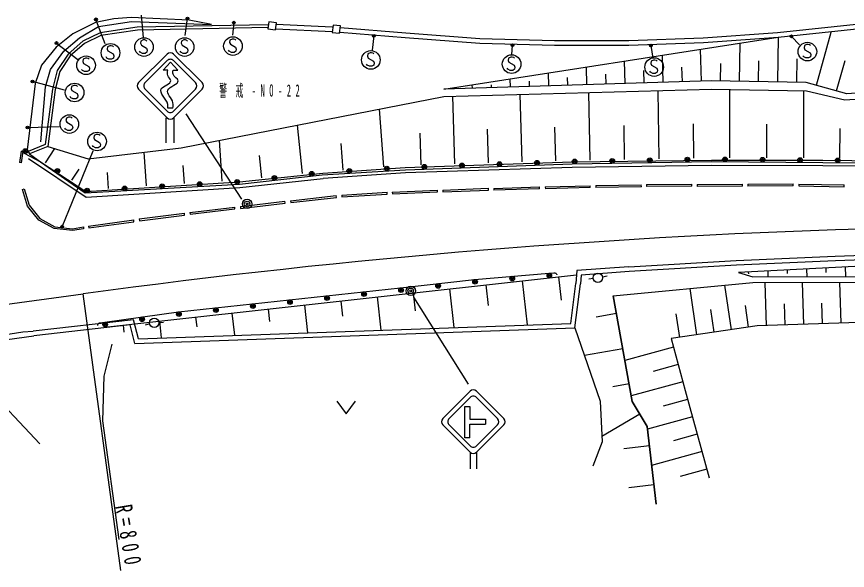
# Model space of a CAD drawing. Units: millimetres, scale not verified. Extents: x 40000 to 680000, y 20000 to 380000.
# Drawn here: x 166405 to 255727, y 264514 to 324046 of the extents above; entities that cross this region are included whole.
import ezdxf

# ---------------------------------------------------------------- set-up
doc = ezdxf.new("R2010")
doc.units = ezdxf.units.MM
doc.header["$LTSCALE"] = 1000
doc.layers.add('M-BGD', color=7, linetype='Continuous', lineweight=25)
doc.styles.add('ＭＳ ゴシック', font='')
doc.styles.get('ＭＳ ゴシック').set_extended_font_data('MS Gothic')

msp = doc.modelspace()

# ---------------------------------------------------------------- linework, layer by layer
at = {"layer": 'M-BGD'}
for p, q in [((175931, 321136), (174935, 323753)), ((179805, 324209), (179995, 321805)), ((184521, 322011), (184772, 323847)), ((189755, 323397), (189613, 322062)), ((194280, 322735), (200325, 322447)), ((194304, 323234), (200348, 322946)), ((204818, 321985), (204617, 320427)), ((212327, 316245), (248274, 321829)), ((248233, 317021), (248313, 321833)), ((250596, 321006), (249701, 321926)), ((252392, 316666), (253987, 322357)), ((170702, 321205), (172999, 319439)), ((219643, 319945), (219723, 320969)), ((234603, 320937), (234813, 319583)), ((244139, 317089), (244207, 321197)), ((182575, 320023), (179507, 316956)), ((183282, 320023), (186349, 316956)), ((235935, 316980), (235844, 319898)), ((240041, 317108), (239934, 320533)), ((180215, 316956), (182575, 319316)), ((183726, 318287), (182946, 319159)), ((183282, 319316), (185642, 316956)), ((231829, 316852), (231754, 319263)), ((242091, 317123), (242122, 319001)), ((246186, 317055), (246223, 319286)), ((250281, 316988), (250323, 319505)), ((254567, 316056), (255481, 319318)), ((183226, 318287), (183726, 318287)), ((223618, 316596), (223574, 317992)), ((227724, 316724), (227664, 318627)), ((233882, 316916), (233841, 318248)), ((237988, 317044), (237939, 318630)), ((219512, 316468), (219484, 317356)), ((221565, 316532), (221547, 317103)), ((225671, 316660), (225645, 317485)), ((229776, 316788), (229743, 317867)), ((171559, 316147), (168124, 317068)), ((179507, 316249), (182575, 313182)), ((180215, 316249), (182575, 313889)), ((186349, 316249), (183282, 313182)), ((183282, 313889), (185642, 316249)), ((213353, 316277), (213351, 316340)), ((215406, 316340), (215394, 316721)), ((217459, 316404), (217449, 316722)), ((243085, 308857), (243085, 316201)), ((213520, 308221), (213307, 315487)), ((220761, 308433), (220548, 315682)), ((228054, 308625), (227925, 315881)), ((235505, 308757), (235375, 316082)), ((251049, 308857), (251049, 316058)), ((183218, 314206), (182658, 314206)), ((184604, 313599), (190585, 304420)), ((205903, 307892), (205421, 314112)), ((182497, 310483), (182497, 313182)), ((183297, 313182), (183297, 310483)), ((167582, 312133), (170993, 312238)), ((197146, 307163), (196620, 312394)), ((217140, 308327), (217034, 311956)), ((224381, 308539), (224275, 312159)), ((231780, 308691), (231715, 312336)), ((239231, 308824), (239166, 312503)), ((247067, 308857), (247067, 312493)), ((254904, 308827), (254954, 312018)), ((209900, 308115), (209800, 311531)), ((188517, 306368), (188232, 310756)), ((201529, 307554), (201308, 310410)), ((166892, 309599), (166698, 308372)), ((166892, 309599), (167089, 309568)), ((167089, 309568), (166896, 308341)), ((167210, 309375), (168982, 308421)), ((169506, 308334), (170511, 309862)), ((171299, 301464), (174650, 309609)), ((180359, 305838), (180122, 309483)), ((192753, 306722), (192511, 309133)), ((166896, 308341), (166698, 308372)), ((168982, 308421), (173766, 305089)), ((208220, 307589), (226148, 308223)), ((226148, 308223), (241127, 308465)), ((241127, 308465), (253080, 308357)), ((253080, 308357), (270990, 308244)), ((172348, 306464), (173126, 307647)), ((176280, 305573), (176168, 307289)), ((184438, 306103), (184313, 308035)), ((199270, 307031), (208220, 307589)), ((190366, 306045), (199270, 307031)), ((167038, 305467), (167230, 305525)), ((173766, 305089), (190366, 306045)), ((212238, 305403), (217132, 305589)), ((217140, 305389), (217132, 305589)), ((217713, 305576), (222607, 305747)), ((217713, 305576), (217720, 305376)), ((222614, 305547), (217720, 305376)), ((222614, 305547), (222607, 305747)), ((223248, 305740), (228064, 305869)), ((223248, 305740), (223254, 305540)), ((228069, 305669), (223254, 305540)), ((228069, 305669), (228064, 305869)), ((228676, 305873), (233571, 305964)), ((228676, 305873), (228680, 305673)), ((233575, 305764), (228680, 305673)), ((233575, 305764), (233571, 305964)), ((234142, 305986), (238999, 306017)), ((234142, 305986), (234143, 305786)), ((239000, 305817), (234143, 305786)), ((239000, 305817), (238999, 306017)), ((239589, 305986), (244457, 306032)), ((239589, 305986), (239591, 305786)), ((244459, 305832), (239591, 305786)), ((244459, 305832), (244457, 306032)), ((245006, 306030), (249905, 306054)), ((245006, 306030), (245007, 305830)), ((249906, 305854), (245007, 305830)), ((249906, 305854), (249905, 306054)), ((250509, 306043), (250505, 305843)), ((250505, 305843), (255384, 305751)), ((250509, 306043), (255388, 305951)), ((255384, 305751), (255388, 305951)), ((195853, 304258), (200759, 304807)), ((195875, 304059), (200781, 304609)), ((200781, 304609), (200759, 304807)), ((201375, 304855), (206238, 305165)), ((201375, 304855), (201387, 304656)), ((201387, 304656), (206251, 304966)), ((206251, 304966), (206238, 305165)), ((206801, 305178), (211657, 305395)), ((206801, 305178), (206810, 304978)), ((206810, 304978), (211666, 305195)), ((211666, 305195), (211657, 305395)), ((212238, 305403), (212245, 305203)), ((212245, 305203), (217140, 305389)), ((190464, 303629), (195256, 304191)), ((190487, 303430), (195279, 303992)), ((195279, 303992), (195256, 304191)), ((195853, 304258), (195875, 304059)), ((179582, 302291), (184446, 302902)), ((184471, 302704), (184446, 302902)), ((185027, 302995), (189854, 303579)), ((185027, 302995), (185051, 302797)), ((185051, 302797), (189878, 303380)), ((189878, 303380), (189854, 303579)), ((190464, 303629), (190487, 303430)), ((174134, 301534), (178999, 302195)), ((174161, 301336), (179025, 301996)), ((179025, 301996), (178999, 302195)), ((179582, 302291), (179607, 302092)), ((179607, 302092), (184471, 302704)), ((173581, 301442), (173614, 301245)), ((174134, 301534), (174161, 301336)), ((232236, 297132), (243770, 297813)), ((243800, 297314), (232266, 296633)), ((245077, 296584), (245087, 296391)), ((247157, 296693), (247190, 296061)), ((249236, 296803), (249256, 296436)), ((251316, 296912), (251360, 296076)), ((253396, 297022), (253420, 296553)), ((255475, 297131), (255530, 296091)), ((175900, 290655), (226611, 296289)), ((207690, 294896), (215619, 295790)), ((215619, 295790), (223660, 296466)), ((223660, 296466), (224158, 296508)), ((224660, 296072), (224940, 293555)), ((228412, 295900), (227917, 295825)), ((229397, 296068), (229888, 296162)), ((244037, 296529), (245561, 296055)), ((245561, 296055), (270447, 296144)), ((183826, 292313), (207690, 294896)), ((212958, 294772), (213419, 290621)), ((216859, 295206), (217106, 292983)), ((220759, 295639), (221286, 290899)), ((239553, 289834), (238821, 294812)), ((243259, 290379), (242555, 295168)), ((247043, 290822), (246885, 295460)), ((251058, 290958), (250905, 295474)), ((255073, 291095), (254924, 295488)), ((162221, 292692), (173555, 294239)), ((177612, 264514), (173555, 294239)), ((205156, 293905), (205552, 290343)), ((209057, 294339), (209271, 292411)), ((214993, 284546), (209108, 293899)), ((197355, 293038), (197685, 290066)), ((201255, 293472), (201437, 291838)), ((245113, 290652), (244767, 292999)), ((249050, 290890), (248973, 293179)), ((253065, 291027), (252990, 293254)), ((175892, 291197), (183826, 292313)), ((189553, 292172), (189818, 289788)), ((193454, 292605), (193603, 291266)), ((230896, 292131), (228706, 291737)), ((237700, 289562), (237327, 292098)), ((241406, 290107), (241047, 292548)), ((178982, 291456), (168202, 290243)), ((175397, 291127), (175892, 291197)), ((179510, 289424), (178982, 291456)), ((181698, 291169), (182197, 291203)), ((181752, 291305), (181951, 289510)), ((185652, 291738), (185768, 290694)), ((178607, 290911), (168258, 289746)), ((177851, 290871), (177934, 290121)), ((179127, 288910), (178607, 290911)), ((180717, 291004), (180234, 290873)), ((115239, 282478), (167068, 290145)), ((161197, 288769), (168258, 289746)), ((167068, 290145), (168202, 290243)), ((231578, 288345), (227453, 287602)), ((237024, 288494), (231805, 287089)), ((237526, 286631), (234837, 285907)), ((232260, 284559), (230492, 284241)), ((238028, 284768), (232492, 283277)), ((215167, 283777), (212223, 280832)), ((215846, 283777), (218790, 280832)), ((212901, 280832), (215167, 283098)), ((215846, 283098), (218112, 280832)), ((238539, 282899), (235932, 282175)), ((214605, 278779), (214605, 282140)), ((214605, 282140), (215145, 282140)), ((215145, 282140), (215145, 280759)), ((215145, 280759), (216806, 280759)), ((216806, 280759), (216806, 280219)), ((233402, 281322), (229330, 278899)), ((239060, 281026), (234235, 279685)), ((212223, 280153), (215167, 277209)), ((212901, 280153), (215167, 277888)), ((215145, 278779), (215145, 280219)), ((215145, 280219), (216806, 280219)), ((218790, 280153), (215846, 277209)), ((215846, 277888), (218112, 280153)), ((215145, 278779), (214605, 278779)), ((239580, 279152), (237020, 278441)), ((234441, 277887), (231697, 277573)), ((215167, 277209), (215167, 275417)), ((215846, 277209), (215846, 275417)), ((240101, 277279), (234683, 275773)), ((240622, 275405), (237765, 274611)), ((234920, 273708), (232216, 273398))]:
    msp.add_line(p, q, dxfattribs=at)
for points in [[(187371, 323192), (184969, 323668), (178735, 323955), (176849, 323822), (174904, 323431), (172445, 322209), (170659, 320745), (169087, 318826), (168384, 316857), (167550, 309742), (167776, 309285)], [(169023, 310577), (169504, 316498), (170062, 318359), (171471, 320325), (173174, 321779), (175225, 322982), (178763, 323538), (187371, 323192)], [(201159, 322392), (208197, 321787), (216199, 321206), (224225, 320979), (232244, 320962), (240243, 321258), (248274, 321829), (264176, 323537)], [(201201, 322890), (208237, 322286), (216224, 321705), (224233, 321479), (232235, 321462), (240216, 321757), (248230, 322327), (264123, 324034)], [(193440, 323162), (179367, 322906), (175372, 322301), (173539, 321402), (171930, 320022), (170777, 318263), (170255, 316259), (169483, 310303), (167663, 309563)], [(193445, 322862), (179392, 322606), (175462, 322011), (173705, 321149), (172158, 319822), (171055, 318140), (170550, 316201), (169758, 310091), (167776, 309285)], [(189985, 321519), (189905, 321599), (189745, 321639), (189585, 321639), (189345, 321519), (189305, 321279), (189385, 321079), (189945, 320759), (190025, 320559), (189985, 320319), (189785, 320199), (189505, 320199), (189265, 320319), (189185, 320439)], [(176817, 320797), (176737, 320877), (176577, 320917), (176417, 320917), (176177, 320797), (176137, 320557), (176217, 320357), (176777, 320037), (176857, 319837), (176817, 319597), (176617, 319477), (176337, 319477), (176097, 319597), (176017, 319717)], [(180418, 321416), (180338, 321496), (180178, 321536), (180018, 321536), (179778, 321416), (179738, 321176), (179818, 320976), (180378, 320656), (180458, 320456), (180418, 320216), (180218, 320096), (179938, 320096), (179698, 320216), (179618, 320336)], [(184790, 321416), (184710, 321496), (184550, 321536), (184390, 321536), (184150, 321416), (184110, 321176), (184190, 320976), (184750, 320656), (184830, 320456), (184790, 320216), (184590, 320096), (184310, 320096), (184070, 320216), (183990, 320336)], [(251748, 320928), (251668, 321008), (251508, 321048), (251348, 321048), (251108, 320928), (251068, 320688), (251148, 320488), (251708, 320168), (251788, 319968), (251748, 319728), (251548, 319608), (251268, 319608), (251028, 319728), (250948, 319848)], [(204813, 320030), (204733, 320110), (204573, 320150), (204413, 320150), (204173, 320030), (204133, 319790), (204213, 319590), (204773, 319270), (204853, 319070), (204813, 318830), (204613, 318710), (204333, 318710), (204093, 318830), (204013, 318950)], [(174194, 319459), (174114, 319539), (173954, 319579), (173794, 319579), (173554, 319459), (173514, 319219), (173594, 319019), (174154, 318699), (174234, 318499), (174194, 318259), (173994, 318139), (173714, 318139), (173474, 318259), (173394, 318379)], [(182666, 318287), (182166, 318287), (182946, 319159)], [(219943, 319582), (219863, 319662), (219703, 319702), (219543, 319702), (219303, 319582), (219263, 319342), (219343, 319142), (219903, 318822), (219983, 318622), (219943, 318382), (219743, 318262), (219463, 318262), (219223, 318382), (219143, 318502)], [(235272, 319261), (235192, 319341), (235032, 319381), (234872, 319381), (234632, 319261), (234592, 319021), (234672, 318821), (235232, 318501), (235312, 318301), (235272, 318061), (235072, 317941), (234792, 317941), (234552, 318061), (234472, 318181)], [(304105, 316369), (292593, 317595), (280484, 317228), (268248, 316636), (255654, 315751), (251305, 316971), (241067, 317140), (212327, 316245)], [(169758, 310091), (174086, 308774), (184114, 309953), (212331, 315460), (241101, 316236), (251324, 316053), (255444, 315108), (268196, 315925), (280597, 316479), (292677, 316868), (304163, 315693), (324620, 315770)], [(172959, 316527), (172879, 316607), (172719, 316647), (172559, 316647), (172319, 316527), (172279, 316287), (172359, 316087), (172919, 315767), (172999, 315567), (172959, 315327), (172759, 315207), (172479, 315207), (172239, 315327), (172159, 315447)], [(172393, 313133), (172313, 313213), (172153, 313253), (171993, 313253), (171753, 313133), (171713, 312893), (171793, 312693), (172353, 312373), (172433, 312173), (172393, 311933), (172193, 311813), (171913, 311813), (171673, 311933), (171593, 312053)], [(175373, 311266), (175293, 311346), (175133, 311386), (174973, 311386), (174733, 311266), (174693, 311026), (174773, 310826), (175333, 310506), (175413, 310306), (175373, 310066), (175173, 309946), (174893, 309946), (174653, 310066), (174573, 310186)], [(167776, 309285), (168982, 308421), (173836, 305229)], [(167693, 308797), (173874, 304630), (190416, 305676), (199364, 306633)], [(173836, 305229), (190366, 306274), (199312, 307231), (208169, 307835), (226122, 308434), (241120, 308632), (253082, 308605), (271729, 308409)], [(271723, 307809), (253079, 308005), (241123, 308032), (226136, 307834), (208200, 307235), (199364, 306633)], [(167230, 305525), (167766, 303779), (168918, 302333), (170499, 301452), (172418, 301244), (173581, 301442)], [(173614, 301245), (172424, 301042), (170437, 301257), (168786, 302178), (167586, 303684), (167038, 305467)], [(243770, 297813), (254412, 298297), (264512, 298636), (275193, 298806)], [(275201, 298306), (264525, 298136), (254432, 297797), (243793, 297313)], [(274779, 296786), (262754, 297515), (244037, 296529)], [(232236, 297132), (226647, 296738), (226531, 295348)], [(232272, 296634), (227109, 296269), (227030, 295306)], [(274779, 296786), (274624, 294793), (270129, 291606), (246039, 290788), (236774, 289425), (238278, 283836), (240882, 274468)], [(224158, 296508), (224238, 296514), (224289, 296509), (224351, 296484), (224393, 296457), (224427, 296420), (224462, 296363), (224476, 296314), (224478, 296284)], [(179127, 288910), (226424, 290580), (227030, 295306)], [(179510, 289424), (225982, 291065), (226534, 295370)], [(230554, 294024), (245563, 295455), (270449, 295544)], [(235159, 271618), (234202, 279977), (232602, 282666), (230554, 294024)], [(230554, 294024), (232602, 282666), (234202, 279977), (235159, 271618)], [(175135, 290838), (175129, 290878), (175141, 290940), (175164, 290994), (175206, 291050), (175252, 291087), (175318, 291116), (175397, 291127)], [(226424, 290580), (229146, 282696), (229357, 278329), (228371, 275723)], [(176641, 288822), (175797, 285393), (175637, 280606), (177393, 267839)], [(112671, 278848), (119573, 278770), (160315, 285097), (161926, 285097), (162817, 284579), (168886, 278108)], [(200839, 282693), (201839, 281333), (202839, 282693)]]:
    msp.add_lwpolyline(points, dxfattribs=at)
for points in [[(194346, 323374), (193509, 323481), (193411, 322719), (194248, 322611)], [(201226, 323041), (200432, 323128), (200345, 322338), (201138, 322250)]]:
    msp.add_lwpolyline(points, close=True, dxfattribs=at)
for centre, radius in [((174935, 323753), 150), ((174935, 323753), 90), ((174935, 323753), 30), ((184772, 323847), 150), ((184772, 323847), 90), ((184772, 323847), 30), ((189755, 323397), 150), ((189755, 323397), 90), ((189755, 323397), 30), ((180098, 320776), 1000), ((184470, 320776), 1000), ((189665, 320879), 1000), ((204818, 321985), 150), ((204818, 321985), 90), ((204818, 321985), 30), ((249701, 321926), 150), ((249701, 321926), 90), ((249701, 321926), 30), ((170702, 321205), 150), ((170702, 321205), 90), ((170702, 321205), 30), ((176497, 320157), 1000), ((219723, 320969), 150), ((219723, 320969), 90), ((219723, 320969), 30), ((234603, 320937), 150), ((234603, 320937), 90), ((234603, 320937), 30), ((251428, 320288), 1000), ((173874, 318819), 1000), ((204493, 319390), 1000), ((219623, 318942), 1000), ((234952, 318621), 1000), ((168124, 317068), 150), ((168124, 317068), 90), ((168124, 317068), 30), ((172639, 315887), 1000), ((172073, 312493), 1000), ((167582, 312133), 150), ((167582, 312133), 90), ((167582, 312133), 30), ((175053, 310626), 1000), ((167328, 309596), 250), ((167328, 309596), 150), ((167328, 309596), 50), ((210250, 307911), 250), ((214288, 308054), 250), ((214288, 308054), 150), ((218325, 308197), 250), ((218325, 308197), 150), ((218325, 308197), 50), ((222362, 308340), 250), ((222362, 308340), 150), ((222362, 308340), 50), ((226404, 308478), 250), ((226404, 308478), 150), ((226404, 308478), 50), ((230443, 308543), 250), ((230443, 308543), 150), ((230443, 308543), 50), ((234483, 308608), 250), ((234483, 308608), 150), ((234483, 308608), 50), ((238522, 308673), 250), ((238522, 308673), 150), ((238522, 308673), 50), ((242567, 308702), 250), ((242567, 308702), 150), ((242567, 308702), 50), ((246607, 308666), 250), ((246607, 308666), 150), ((246607, 308666), 50), ((250647, 308629), 250), ((250647, 308629), 150), ((250647, 308629), 50), ((254686, 308597), 250), ((254686, 308597), 150), ((254686, 308597), 50), ((170788, 307468), 250), ((170788, 307468), 150), ((170788, 307468), 50), ((198138, 307157), 250), ((198138, 307157), 150), ((202177, 307463), 250), ((202177, 307463), 150), ((202177, 307463), 50), ((206209, 307714), 250), ((206209, 307714), 150), ((206209, 307714), 50), ((210250, 307911), 150), ((210250, 307911), 50), ((214288, 308054), 50), ((190120, 306281), 250), ((190120, 306281), 150), ((194123, 306712), 250), ((194123, 306712), 150), ((194123, 306712), 50), ((198138, 307157), 50), ((173987, 305352), 250), ((173987, 305352), 150), ((178020, 305584), 250), ((178020, 305584), 150), ((178020, 305584), 50), ((182054, 305816), 250), ((182054, 305816), 150), ((182054, 305816), 50), ((186087, 306049), 250), ((186087, 306049), 150), ((186087, 306049), 50), ((190120, 306281), 50), ((173987, 305352), 50), ((191185, 303909), 500), ((191185, 303909), 300), ((191185, 303909), 100), ((171299, 301464), 150), ((171299, 301464), 90), ((171299, 301464), 30), ((215699, 295545), 250), ((215699, 295545), 150), ((219690, 295881), 250), ((219690, 295881), 150), ((219690, 295881), 50), ((223681, 296217), 250), ((223681, 296217), 150), ((223681, 296217), 50), ((228906, 295974), 500), ((207745, 294650), 250), ((207745, 294650), 150), ((208779, 294563), 500), ((208779, 294563), 300), ((211725, 295099), 250), ((211725, 295099), 150), ((211725, 295099), 50), ((215699, 295545), 50), ((199780, 293788), 250), ((199780, 293788), 150), ((203762, 294219), 250), ((203762, 294219), 150), ((203762, 294219), 50), ((207745, 294650), 50), ((208779, 294563), 100), ((191816, 292926), 250), ((191816, 292926), 150), ((195798, 293357), 250), ((195798, 293357), 150), ((195798, 293357), 50), ((199780, 293788), 50), ((183860, 292065), 250), ((183860, 292065), 150), ((183860, 292065), 50), ((187834, 292495), 250), ((187834, 292495), 150), ((187834, 292495), 50), ((191816, 292926), 50), ((175927, 290950), 250), ((179893, 291507), 250), ((179893, 291507), 150), ((179893, 291507), 50), ((181200, 291135), 500), ((175927, 290950), 150), ((175927, 290950), 50)]:
    msp.add_circle(centre, radius, dxfattribs=at)
for centre, radius, start, end in [((182928, 319670), 500, 45, 135), ((182928, 318962), 500, 44.99985, 135), ((179861, 316602), 500, 135, 225), ((180568, 316602), 500, 135, 225.00005), ((185288, 316602), 500, 315.00011, 44.99984), ((185995, 316602), 500, 315, 45), ((182928, 314242), 500, 225.00005, 315.00011), ((182928, 313535), 500, 225, 315), ((281733, -498413), 800000, 91.5665, 97.77148), ((215507, 283437), 480, 45, 135), ((215507, 282758), 480, 44.99985, 135), ((212562, 280493), 480, 135, 225), ((213241, 280493), 480, 135, 225.00005), ((217772, 280493), 480, 315.00011, 44.99984), ((218451, 280493), 480, 315, 45), ((215507, 278227), 480, 225.00005, 315.00011), ((215507, 277548), 480, 225, 315)]:
    msp.add_arc(centre, radius, start, end, dxfattribs=at)
for points in [[(182658, 314206), (182671, 314341), (182684, 314477), (182658, 314612), (182545, 315215), (181681, 315830), (181950, 316268), (182156, 316603), (183025, 316834), (182978, 317185), (182956, 317345), (182744, 317529), (182666, 317730), (182596, 317907), (182631, 318097), (182666, 318287)], [(183218, 314206), (183244, 314403), (183270, 314599), (183218, 314795), (183090, 315283), (182483, 315771), (182658, 316149), (182838, 316537), (183837, 316811), (183778, 317149), (183743, 317352), (183325, 317579), (183226, 317862), (183178, 317995), (183202, 318141), (183226, 318287)]]:
    msp.add_open_spline(points, degree=3, knots=[0, 0, 0, 0, 1, 1, 1, 2, 2, 2, 3, 3, 3, 4, 4, 4, 5, 5, 5, 5], dxfattribs=at)

# ---------------------------------------------------------------- texts
at = {"layer": 'M-BGD', "insert": (188192, 315300), "char_height": 1320, "attachment_point": 7, "style": 'ＭＳ ゴシック'}
msp.add_mtext('\\T2.11;\\W0.45;警戒-NO-22', dxfattribs=at)
at = {"layer": 'M-BGD', "insert": (176966, 271410), "char_height": 1833, "attachment_point": 7, "rotation": 279.5, "style": 'ＭＳ ゴシック'}
msp.add_mtext('\\T1.61;\\W0.7;R=800', dxfattribs=at)

doc.saveas('drawing.dxf')
